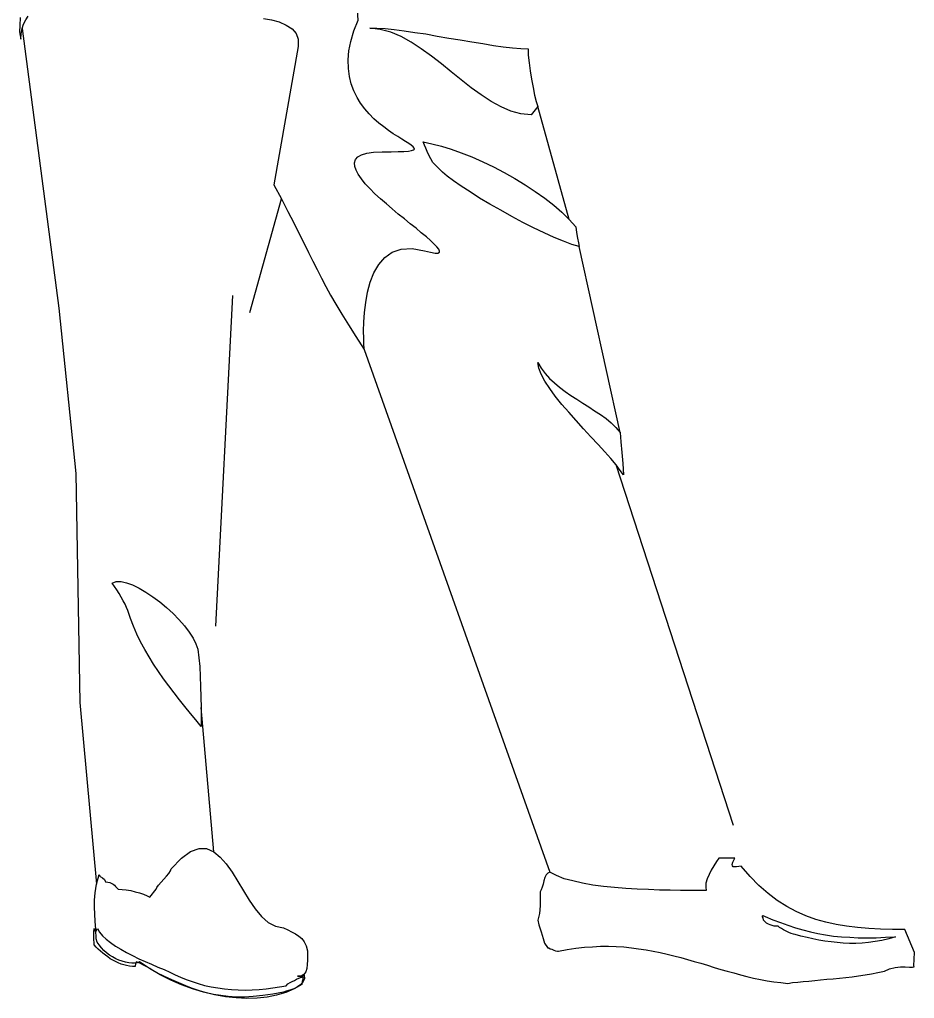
# Model space of a CAD drawing. Extents: x 142.27 to 143.09, y 58.01 to 59.82.
# Drawn here: x 142.361 to 143.092, y 58.011 to 58.811 of the extents above; entities that cross this region are included whole.
import ezdxf

# ---------------------------------------------------------------- set-up
doc = ezdxf.new("R2010")
doc.units = 0
doc.layers.get('0').update_dxf_attribs({"linetype": 'CONTINUOUS'})

msp = doc.modelspace()

# ---------------------------------------------------------------- linework, layer by layer
for p, q in [((142.54922, 58.5715), (142.57501, 58.66436)), ((142.52148, 58.31503), (142.53535, 58.58536)), ((142.64268, 58.54111), (142.79445, 58.11386)), ((142.51983, 58.13072), (142.50942, 58.24858))]:
    msp.add_line(p, q)
at = {"linetype": 'CONTINUOUS'}
for points in [[(142.56043, 58.81178), (142.5671, 58.81053), (142.57334, 58.80887), (142.57896, 58.80637), (142.58375, 58.80324), (142.58708, 58.79949), (142.58875, 58.79471), (142.58875, 58.78887), (142.56897, 58.67582), (142.57501, 58.66436), (142.58042, 58.65396), (142.58521, 58.64458), (142.58958, 58.63584), (142.59354, 58.62793), (142.59708, 58.62044), (142.60062, 58.61336), (142.60416, 58.60648), (142.6077, 58.59962), (142.61124, 58.59274), (142.61519, 58.58566), (142.61956, 58.57817), (142.62436, 58.57005), (142.62976, 58.5613), (142.6358, 58.55173), (142.64268, 58.54111), (142.64268, 58.54236), (142.64246, 58.54548), (142.64246, 58.55027), (142.64226, 58.55652), (142.64246, 58.56359), (142.64288, 58.5715), (142.64392, 58.57962), (142.64538, 58.58816), (142.64768, 58.59628), (142.65058, 58.60378), (142.65454, 58.61065), (142.65954, 58.61648), (142.66558, 58.62064), (142.67286, 58.62314), (142.68181, 58.62376), (142.69201, 58.6219), (142.6968, 58.62064), (142.70055, 58.62002), (142.70284, 58.62002), (142.70409, 58.62064), (142.7043, 58.62168), (142.70367, 58.62314), (142.70201, 58.62522), (142.69972, 58.62752), (142.6968, 58.63022), (142.69347, 58.63334), (142.68931, 58.63646), (142.68515, 58.64022), (142.68035, 58.64396), (142.67557, 58.64792), (142.67057, 58.65188), (142.66558, 58.65604), (142.66079, 58.6602), (142.656, 58.66436), (142.65142, 58.66854), (142.64726, 58.6727), (142.64351, 58.67666), (142.64038, 58.68061), (142.63788, 58.68436), (142.63602, 58.68768), (142.63497, 58.69081), (142.63476, 58.69372), (142.6356, 58.69643), (142.63747, 58.69852), (142.64038, 58.70018), (142.64476, 58.70164), (142.65038, 58.70247), (142.65746, 58.70268), (142.66474, 58.70268), (142.67057, 58.70288), (142.67515, 58.7031), (142.67889, 58.7033), (142.68139, 58.70372), (142.68306, 58.70434), (142.68369, 58.70497), (142.68347, 58.7058), (142.68265, 58.70684), (142.68119, 58.70809), (142.67911, 58.70955), (142.6764, 58.71122), (142.67349, 58.71309), (142.67015, 58.71517), (142.66642, 58.71746), (142.66266, 58.72017), (142.6587, 58.72308), (142.65454, 58.7262), (142.65058, 58.72974), (142.64684, 58.7337), (142.64309, 58.73786), (142.63976, 58.74245), (142.63684, 58.74723), (142.63414, 58.75265), (142.63206, 58.75827), (142.6306, 58.76431), (142.62976, 58.77097), (142.62956, 58.77784), (142.63018, 58.78534), (142.63185, 58.79304), (142.63434, 58.80158), (142.63788, 58.81032), (142.63518, 58.85342)], [(142.36159, 58.81261), (142.36139, 58.80595), (142.36118, 58.80075), (142.36222, 58.79471), (142.36243, 58.79929), (142.36326, 58.80345), (142.36451, 58.8072), (142.36617, 58.81053), (142.36826, 58.81365)], [(142.64726, 58.80387), (142.65308, 58.80387), (142.65975, 58.80345), (142.66724, 58.80262), (142.67535, 58.80158), (142.6841, 58.80033), (142.69305, 58.79908), (142.70243, 58.79741), (142.71179, 58.79575), (142.72116, 58.79429), (142.73053, 58.79263), (142.73949, 58.79117), (142.74823, 58.78971), (142.75635, 58.78867), (142.76385, 58.78783), (142.77072, 58.78721), (142.77655, 58.787), (142.77676, 58.7818), (142.77738, 58.77555), (142.77821, 58.76889), (142.77946, 58.76202), (142.78071, 58.75535), (142.78196, 58.74911), (142.78321, 58.7439), (142.78446, 58.73974), (142.77904, 58.73308), (142.77072, 58.73391), (142.7626, 58.73599), (142.75448, 58.73953), (142.74636, 58.7439), (142.73824, 58.74932), (142.73012, 58.75515), (142.72199, 58.7616), (142.71387, 58.76805), (142.70575, 58.77472), (142.69763, 58.78097), (142.68931, 58.787), (142.68119, 58.79241), (142.67286, 58.79699), (142.66433, 58.80053), (142.6558, 58.80283), (142.64726, 58.80387)], [(142.69097, 58.7108), (142.69805, 58.70934), (142.70575, 58.70747), (142.71367, 58.70497), (142.72199, 58.70184), (142.73074, 58.69852), (142.73949, 58.69456), (142.74823, 58.6904), (142.75718, 58.68582), (142.76572, 58.68102), (142.77426, 58.67582), (142.78238, 58.6704), (142.79029, 58.665), (142.79758, 58.65916), (142.80424, 58.65334), (142.81028, 58.6475), (142.81569, 58.64146), (142.8161, 58.63668), (142.81694, 58.6323), (142.81777, 58.62834), (142.81819, 58.62544), (142.81236, 58.6271), (142.80549, 58.6296), (142.79778, 58.63272), (142.78966, 58.63646), (142.78113, 58.64063), (142.77217, 58.645), (142.76322, 58.65), (142.75427, 58.655), (142.74531, 58.66), (142.73699, 58.665), (142.72928, 58.66999), (142.72199, 58.67457), (142.71575, 58.67894), (142.71055, 58.6829), (142.70659, 58.68623), (142.70388, 58.68894), (142.70117, 58.69144), (142.69889, 58.69414), (142.69701, 58.69706), (142.69555, 58.69997), (142.69409, 58.70288), (142.69305, 58.7058), (142.69201, 58.7083), (142.69097, 58.7108)], [(142.85442, 58.43867), (142.85192, 58.44241), (142.84858, 58.44699), (142.84422, 58.45199), (142.83922, 58.45761), (142.8338, 58.46365), (142.82798, 58.4699), (142.82194, 58.47635), (142.8159, 58.48302), (142.80986, 58.48989), (142.80403, 58.49634), (142.79882, 58.50301), (142.79424, 58.50925), (142.79029, 58.51529), (142.78716, 58.52091), (142.78529, 58.52591), (142.78467, 58.53049), (142.78737, 58.52591), (142.7905, 58.52154), (142.79404, 58.51758), (142.7982, 58.51383), (142.80236, 58.51029), (142.80694, 58.50696), (142.81152, 58.50363), (142.81652, 58.50051), (142.82131, 58.49738), (142.8261, 58.49426), (142.83089, 58.49114), (142.83568, 58.48801), (142.84026, 58.48468), (142.84442, 58.48115), (142.84838, 58.47739), (142.85192, 58.47344), (142.85234, 58.46573), (142.85316, 58.45699), (142.854, 58.44804), (142.85442, 58.43867)], [(142.50942, 58.23296), (142.50505, 58.23837), (142.50068, 58.24378), (142.49609, 58.2494), (142.49173, 58.25482), (142.48735, 58.26065), (142.48298, 58.26627), (142.47881, 58.2721), (142.47465, 58.27793), (142.47069, 58.28397), (142.46695, 58.29001), (142.46341, 58.29604), (142.46007, 58.30229), (142.45695, 58.30854), (142.45425, 58.31499), (142.45175, 58.32145), (142.44967, 58.3279), (142.44863, 58.3304), (142.44737, 58.3329), (142.44591, 58.33581), (142.44425, 58.33873), (142.44259, 58.34185), (142.44071, 58.34477), (142.43884, 58.34747), (142.43675, 58.35018), (142.44009, 58.35143), (142.44405, 58.35143), (142.44841, 58.35059), (142.45341, 58.34872), (142.45883, 58.34622), (142.46445, 58.34289), (142.47007, 58.33915), (142.47569, 58.33498), (142.48111, 58.3304), (142.48652, 58.3254), (142.49131, 58.32041), (142.49589, 58.3152), (142.49963, 58.3102), (142.50297, 58.30521), (142.50526, 58.30063), (142.50671, 58.29625), (142.50838, 58.2821), (142.50901, 58.26565), (142.50942, 58.24858), (142.50942, 58.23296)], [(142.42613, 58.1122), (142.42697, 58.11032), (142.42885, 58.10928), (142.43051, 58.10803), (142.43135, 58.10616), (142.43321, 58.10595), (142.43489, 58.10553), (142.43613, 58.10512), (142.43759, 58.10428), (142.43863, 58.10324), (142.43967, 58.1022), (142.44071, 58.10116), (142.44175, 58.10012), (142.44487, 58.09991), (142.44821, 58.0995), (142.45195, 58.09887), (142.45571, 58.09804), (142.45925, 58.097), (142.46237, 58.09596), (142.46529, 58.09471), (142.46757, 58.09346), (142.47277, 58.10012), (142.47341, 58.10158), (142.47465, 58.10345), (142.47673, 58.10574), (142.47903, 58.10824), (142.48111, 58.11074), (142.48319, 58.11303), (142.48443, 58.11511), (142.48507, 58.11678), (142.49339, 58.12552), (142.50089, 58.13094), (142.50775, 58.13344), (142.51401, 58.13322), (142.51983, 58.13072), (142.52504, 58.12636), (142.53003, 58.12073), (142.53483, 58.11386), (142.53941, 58.10637), (142.54399, 58.09866), (142.54877, 58.09117), (142.55356, 58.08409), (142.55877, 58.07784), (142.56418, 58.07285), (142.57022, 58.06972), (142.57667, 58.06847), (142.58021, 58.06681), (142.58334, 58.06535), (142.58646, 58.06368), (142.58917, 58.06181), (142.59166, 58.05973), (142.59375, 58.05702), (142.59541, 58.05369), (142.59645, 58.04973), (142.59645, 58.04599), (142.59645, 58.04203), (142.59624, 58.03849), (142.59583, 58.03516), (142.595, 58.03245), (142.59333, 58.03037), (142.59125, 58.02912), (142.58833, 58.02912), (142.59042, 58.02871), (142.59187, 58.02849), (142.5925, 58.02829), (142.59292, 58.02808), (142.5927, 58.02725), (142.5925, 58.02621), (142.59208, 58.02454), (142.59187, 58.02204), (142.58542, 58.0185), (142.57855, 58.01559), (142.57105, 58.01351), (142.56335, 58.01184), (142.55523, 58.01101), (142.5469, 58.0108), (142.53815, 58.01121), (142.52941, 58.01205), (142.52046, 58.01371), (142.51151, 58.01579), (142.50235, 58.0185), (142.49339, 58.02183), (142.48465, 58.02579), (142.4759, 58.03016), (142.46737, 58.03516), (142.45903, 58.04057), (142.45717, 58.03995), (142.45508, 58.03974), (142.45279, 58.03974), (142.4505, 58.03995), (142.44779, 58.04037), (142.44509, 58.0412), (142.44238, 58.04203), (142.43988, 58.04328), (142.43717, 58.04474), (142.43467, 58.04619), (142.43217, 58.04807), (142.42989, 58.04994), (142.42801, 58.05203), (142.42613, 58.05452), (142.42468, 58.05681), (142.42364, 58.05952), (142.42343, 58.06722), (142.42301, 58.07389), (142.4226, 58.07972), (142.42239, 58.08534), (142.42239, 58.09117), (142.42281, 58.0972), (142.42405, 58.10408), (142.42613, 58.1122)], [(142.9454, 58.12532), (142.9325, 58.12532), (142.93042, 58.1226), (142.92833, 58.11928), (142.92625, 58.11574), (142.92458, 58.1122), (142.92292, 58.10845), (142.92188, 58.10491), (142.92167, 58.10178), (142.92208, 58.09908), (142.91584, 58.09908), (142.90876, 58.09908), (142.90106, 58.09908), (142.89272, 58.09929), (142.88398, 58.09929), (142.87503, 58.0997), (142.86566, 58.10012), (142.8565, 58.10054), (142.84713, 58.10137), (142.83818, 58.10241), (142.82943, 58.10345), (142.8211, 58.10491), (142.81319, 58.10678), (142.80611, 58.10866), (142.79986, 58.11116), (142.79445, 58.11386), (142.79279, 58.11324), (142.79133, 58.11178), (142.79029, 58.1097), (142.78946, 58.10699), (142.78883, 58.10428), (142.788, 58.10178), (142.78737, 58.0995), (142.78654, 58.09804), (142.78654, 58.09242), (142.78654, 58.08638), (142.78592, 58.08013), (142.78467, 58.07472), (142.7855, 58.07097), (142.78737, 58.06535), (142.78904, 58.05973), (142.78987, 58.05598), (142.79237, 58.05244), (142.79258, 58.05223), (142.79341, 58.05203), (142.79466, 58.0514), (142.79612, 58.05098), (142.79758, 58.05036), (142.79903, 58.04973), (142.80049, 58.04953), (142.80153, 58.04932), (142.80861, 58.05077), (142.81569, 58.05182), (142.82256, 58.05265), (142.82922, 58.05307), (142.83588, 58.05348), (142.84234, 58.05348), (142.84858, 58.05327), (142.85484, 58.05286), (142.86108, 58.05223), (142.86691, 58.0514), (142.87294, 58.05057), (142.87878, 58.04953), (142.8844, 58.04828), (142.89023, 58.04703), (142.89564, 58.04557), (142.90126, 58.04411), (142.90688, 58.04265), (142.9123, 58.04099), (142.91772, 58.03953), (142.92312, 58.03787), (142.92854, 58.0362), (142.93395, 58.03453), (142.93916, 58.03308), (142.94457, 58.03162), (142.94998, 58.03016), (142.9554, 58.02871), (142.96081, 58.02745), (142.96643, 58.02621), (142.97185, 58.02517), (142.97747, 58.02433), (142.98309, 58.02371), (142.98871, 58.02309), (142.99267, 58.02371), (142.99704, 58.02413), (143.00141, 58.02454), (143.00599, 58.02496), (143.01078, 58.02558), (143.01557, 58.026), (143.02057, 58.02641), (143.02577, 58.02683), (143.03098, 58.02725), (143.03619, 58.02787), (143.04139, 58.02849), (143.04659, 58.02933), (143.05201, 58.02995), (143.05721, 58.03099), (143.06241, 58.03203), (143.06763, 58.03308), (143.07179, 58.03495), (143.07637, 58.03599), (143.08074, 58.03662), (143.08469, 58.03662), (143.08823, 58.03641), (143.09073, 58.03641), (143.09199, 58.03662), (143.09177, 58.03745), (143.09219, 58.04828), (143.08428, 58.06722), (143.07429, 58.06722), (143.0645, 58.06743), (143.05492, 58.06785), (143.04576, 58.06868), (143.03681, 58.06972), (143.02827, 58.07118), (143.01973, 58.07305), (143.01161, 58.07534), (143.00349, 58.07826), (142.99558, 58.0818), (142.98788, 58.08596), (142.98018, 58.09075), (142.97268, 58.09658), (142.96518, 58.10304), (142.9579, 58.11053), (142.95061, 58.11886), (142.94874, 58.11865), (142.94686, 58.11844), (142.9454, 58.11844), (142.94416, 58.11844), (142.94353, 58.11907), (142.94332, 58.12032), (142.94395, 58.12219), (142.9454, 58.12532)], [(142.97039, 58.07784), (142.97664, 58.07514), (142.98267, 58.07285), (142.98892, 58.07055), (142.99496, 58.06847), (143.001, 58.06681), (143.00724, 58.06535), (143.01328, 58.06389), (143.01953, 58.06285), (143.02598, 58.06181), (143.03265, 58.06119), (143.03931, 58.06077), (143.04617, 58.06035), (143.05347, 58.06035), (143.06096, 58.06035), (143.06867, 58.06077), (143.07679, 58.06119), (143.07117, 58.05952), (143.06554, 58.05827), (143.06013, 58.05723), (143.05471, 58.0564), (143.04951, 58.05598), (143.04431, 58.05577), (143.0391, 58.05577), (143.0341, 58.05598), (143.02911, 58.0564), (143.02411, 58.05702), (143.01911, 58.05765), (143.01411, 58.05848), (143.00933, 58.05952), (143.00453, 58.06056), (142.99954, 58.06181), (142.99475, 58.06306), (142.99329, 58.06327), (142.99163, 58.06389), (142.98954, 58.06473), (142.98746, 58.06577), (142.98538, 58.06681), (142.98351, 58.06785), (142.98205, 58.06889), (142.98101, 58.06972), (142.97934, 58.06972), (142.97768, 58.06993), (142.97601, 58.07035), (142.97435, 58.07097), (142.97289, 58.0716), (142.97143, 58.07243), (142.97018, 58.07347), (142.96893, 58.07472), (142.96852, 58.0768), (142.96789, 58.07805), (142.96831, 58.07847), (142.97039, 58.07784)], [(142.42489, 58.06785), (142.42655, 58.06493), (142.42885, 58.06202), (142.43197, 58.0591), (142.43551, 58.0564), (142.43947, 58.05348), (142.44383, 58.05098), (142.44863, 58.04828), (142.45341, 58.04578), (142.45862, 58.04328), (142.46383, 58.04099), (142.46903, 58.0387), (142.47423, 58.03641), (142.47923, 58.03433), (142.48402, 58.03225), (142.48839, 58.03016), (142.49256, 58.02829), (142.49735, 58.02621), (142.50213, 58.02454), (142.50713, 58.02287), (142.51234, 58.02142), (142.51775, 58.02037), (142.52317, 58.01933), (142.52858, 58.01871), (142.5342, 58.01809), (142.53982, 58.01788), (142.54544, 58.01767), (142.55106, 58.01788), (142.55689, 58.01809), (142.56252, 58.0185), (142.56793, 58.01933), (142.57355, 58.02017), (142.57896, 58.02121), (142.58042, 58.02267), (142.58209, 58.02371), (142.58375, 58.02475), (142.58563, 58.02558), (142.5875, 58.02641), (142.58938, 58.02725), (142.59146, 58.02829), (142.59354, 58.02975), (142.59396, 58.02704), (142.59292, 58.02454), (142.59104, 58.02225), (142.58833, 58.02037), (142.58521, 58.01871), (142.58188, 58.01746), (142.57896, 58.01663), (142.57667, 58.01601), (142.56793, 58.01434), (142.55981, 58.01309), (142.55211, 58.01225), (142.54503, 58.01184), (142.53815, 58.01184), (142.5317, 58.01225), (142.52566, 58.01309), (142.51963, 58.01413), (142.51379, 58.01538), (142.50817, 58.01705), (142.50255, 58.01892), (142.49693, 58.02121), (142.49131, 58.0235), (142.48548, 58.026), (142.47965, 58.02871), (142.47341, 58.03162), (142.47195, 58.03245), (142.47007, 58.0337), (142.46757, 58.03516), (142.46507, 58.03662), (142.46237, 58.03807), (142.45987, 58.03932), (142.45799, 58.04015), (142.45653, 58.04057), (142.45633, 58.03995), (142.45612, 58.03995), (142.45591, 58.03932), (142.45571, 58.03683), (142.45341, 58.03683), (142.45091, 58.03724), (142.44863, 58.03766), (142.44633, 58.03828), (142.44405, 58.03891), (142.44175, 58.03995), (142.43967, 58.04099), (142.43738, 58.04203), (142.4353, 58.04328), (142.43321, 58.04474), (142.43135, 58.04619), (142.42926, 58.04765), (142.42739, 58.04932), (142.42551, 58.05098), (142.42385, 58.05265), (142.42219, 58.05452), (142.42177, 58.06056), (142.42197, 58.06348), (142.42197, 58.06535), (142.42219, 58.06785), (142.42239, 58.0666), (142.42301, 58.06577), (142.42385, 58.06577), (142.42489, 58.06785)]]:
    msp.add_lwpolyline(points, dxfattribs=at)
for points in [[(142.36326, 58.80345), (142.39319, 58.57497), (142.40706, 58.4398), (142.41053, 58.25265), (142.42405, 58.10408)], [(142.81028, 58.6475), (142.78446, 58.73974)], [(142.85192, 58.47344), (142.81819, 58.62544)], [(142.94451, 58.15214), (142.84858, 58.44699)]]:
    msp.add_lwpolyline(points)

doc.saveas('drawing.dxf')
